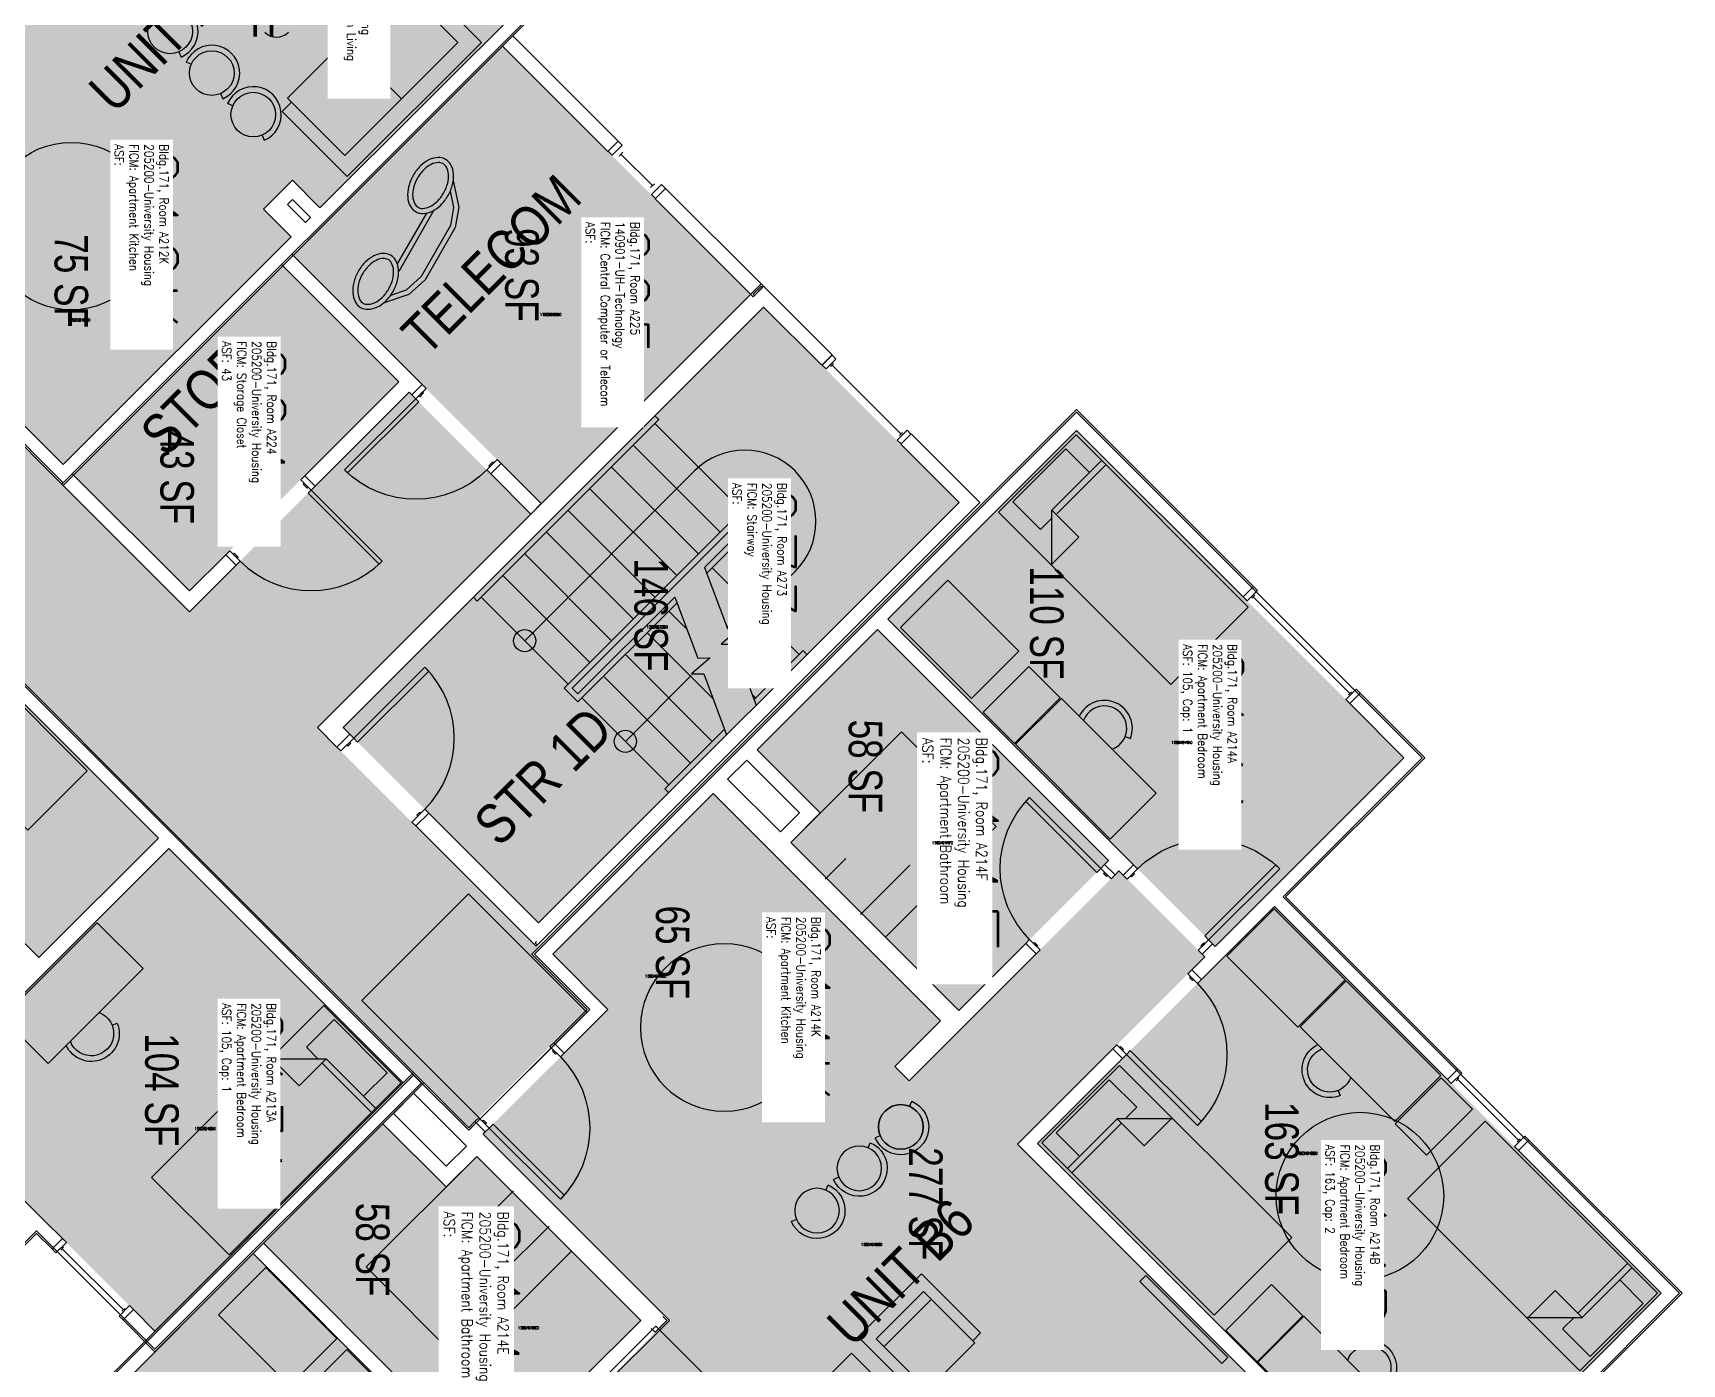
# Model space of a CAD drawing. Header units: inches. Extents: x -24 to 3257, y -489 to 2081.
# Drawn here: x 2666 to 3257, y 1226 to 1703 of the extents above; entities that cross this region are included whole.
import ezdxf
from ezdxf.enums import TextEntityAlignment as Align

# ---------------------------------------------------------------- set-up
doc = ezdxf.new("R2010")
doc.units = ezdxf.units.IN
doc.header["$LTSCALE"] = 48
doc.header["$MEASUREMENT"] = 0
for name, color, linetype in [('A-AREA-IDEN', 1, 'Continuous'), ('A-AREA-UNIT', 1, 'Continuous'), ('A-DOOR', 2, 'Continuous'), ('A-FLOR', 3, 'Continuous'), ('A-FLOR-ACCS', 2, 'Continuous'), ('A-FURN', 3, 'Continuous'), ('A-GLAZ', 1, 'Continuous'), ('A-IDEN-ICON', 4, 'Continuous'), ('A-IDEN-RNUM', 7, 'Continuous'), ('A-IDEN-SNUM', 4, 'Continuous'), ('A-IDEN-VNUM', 4, 'Continuous'), ('A-WALL', 5, 'Continuous'), ('AREA-TEXT', 3, 'Continuous'), ('Rooms-Category-Color', 7, 'Continuous'), ('Rooms-College-Color', 7, 'Continuous'), ('Rooms-Department-Color', 7, 'Continuous'), ('Rooms-Division-Color', 7, 'Continuous'), ('Rooms-Information', 7, 'Continuous')]:
    doc.layers.add(name, color=color, linetype=linetype)
doc.styles.add('AREA', font='arial.ttf', dxfattribs={"width": 0.75, "height": 12})
doc.styles.add('DIMS', font='ARIALN.TTF')
doc.styles.add('ROOMSNUMBER', font='txt.shx', dxfattribs={"height": 0.03})
doc.styles.add('ROOMVNUMBER', font='simplex.shx', dxfattribs={"width": 0.85})
doc.styles.get("Standard").update_dxf_attribs({"font": 'ARIALN.TTF'})
doc.dimstyles.new('NBA 2004', dxfattribs={"dimscale": 128, "dimtxt": 0.125, "dimasz": 0.09375, "dimexe": 0.125, "dimexo": 0.125, "dimgap": 0.0625, "dimtad": 1, "dimdec": 3, "dimzin": 3, "dimdsep": 46, "dimlunit": 4, "dimtxsty": 'DIMS', "dimblk": 'ARCHTICK', "dimcen": 0.09375, "dimdle": 0.125, "dimclrd": 256, "dimclre": 256, "dimclrt": 2, "dimadec": 0, "dimazin": 0, "dimtfac": 0.75, "dimtdec": 3, "dimtmove": 2, "dimatfit": 2, "dimfxl": 0.125, "dimfrac": 2, "dimtolj": 1, "dimtzin": 0, "dimlwd": -1, "dimlwe": -1, "dimarcsym": 0})

# ---------------------------------------------------------------- blocks, each defined once
blk = doc.blocks.new('_ArchTick')
at = {"color": 0, "linetype": 'ByBlock', "const_width": 0.15}
blk.add_lwpolyline([(-0.5, -0.5), (0.5, 0.5)], dxfattribs=at)
blk = doc.blocks.new('A$C4D89189E')
for p, q in [((0, 48), (0, 0)), ((0, 48), (23.25, 48)), ((23.25, 48), (23.25, 0)), ((29.75, 22.18), (30.53, 20.35)), ((0, 0), (23.25, 0.01))]:
    blk.add_line(p, q)
for radius, start, end in [(10, 293.20604, 109.52969), (8, 245.29988, 114.70012)]:
    blk.add_arc((26.59, 29.54), radius, start, end)
blk = doc.blocks.new('5ft_Diameter')
blk.add_circle((0, 0), 30)
blk = doc.blocks.new('Bar stool')
at = {"layer": 'A-FURN'}
for p, q in [((-7.43, -2.97), (-9.29, -3.71)), ((7.43, -2.97), (9.29, -3.71))]:
    blk.add_line(p, q, dxfattribs=at)
blk.add_circle((0, 0), 8, dxfattribs=at)
blk.add_arc((0, 0), 10, 338.20604, 201.79396, dxfattribs=at)
blk = doc.blocks.new('HCSideToilet')
at = {"layer": 'A-FLOR-ACCS'}
for p, q in [((4315.58, -1670.35), (4315.58, -1718.35)), ((4371.58, -1670.35), (4315.58, -1670.35)), ((4371.58, -1718.35), (4371.58, -1670.35)), ((4356.13, -1675.36), (4354.24, -1675.36)), ((4354.24, -1682.83), (4354.24, -1675.36)), ((4356.13, -1675.36), (4356.13, -1682.83)), ((4339.95, -1682.35), (4314.95, -1682.35)), ((4349.51, -1680.94), (4350.93, -1679.52)), ((4355.18, -1686.61), (4349.51, -1680.94)), ((4350.93, -1679.52), (4354.24, -1682.83)), ((4360.85, -1680.94), (4355.18, -1686.61)), ((4356.13, -1682.83), (4359.44, -1679.52)), ((4359.44, -1679.52), (4360.85, -1680.94)), ((4325.45, -1700.35), (4314.95, -1700.35)), ((4315.58, -1718.35), (4371.58, -1718.35))]:
    blk.add_line(p, q, dxfattribs=at)
blk = doc.blocks.new('BED_TWIN')
at = {"linetype": 'Continuous'}
for p, q in [((87.250002, 19.500025), (0, 19.500025)), ((0, 19.500025), (0, -19.740625)), ((12.96, 19.500025), (12.96, -5.659925)), ((15.12, -5.659925), (15.12, 19.500025)), ((87.250002, -19.740625), (87.250002, 19.504725)), ((12.96, 13.379975), (0.99222, 13.379975)), ((1, 13.376575), (1, -13.500025)), ((27.040597, -19.740625), (12.96, -5.659925)), ((12.96, -5.659925), (26.64, -5.659925)), ((26.64, -5.659925), (26.64, -19.340025)), ((15, -13.500025), (15, -7.717325)), ((1, -13.500025), (15, -13.500025)), ((0, -19.740625), (87.252733, -19.740625))]:
    blk.add_line(p, q, dxfattribs=at)
blk = doc.blocks.new('FURN_CHAIR_CHAIR 2_P')
at = {"linetype": 'ByBlock', "lineweight": -2}
blk.add_line((9, -12), (9, 12), dxfattribs=at)
blk.add_lwpolyline([(31, 12), (30, 12), (30, 16), (0, 16), (0, -16), (30, -16), (30, -12), (31, -12)], close=True, dxfattribs=at)
blk.add_lwpolyline([(30, -12), (5, -12), (5, 12), (30, 12)], dxfattribs=at)
blk = doc.blocks.new('file drawer')
at = {"layer": 'A-FURN'}
blk.add_lwpolyline([(3981.77, -1241.93), (3981.77, -1265.18), (3965.89, -1265.18), (3965.89, -1241.93)], close=True, dxfattribs=at)
blk = doc.blocks.new('wardrobe')
at = {"layer": 'A-FURN'}
blk.add_lwpolyline([(3915.13, -1087.22), (3915.13, -1111.22), (3879.13, -1111.22), (3879.13, -1087.22)], close=True, dxfattribs=at)
blk = doc.blocks.new('LUVSEAT')
at = {"layer": 'A-FURN'}
for p, q in [((0, 34), (-33, 34)), ((-33, 34), (-33, 28)), ((0, -34), (0, 34)), ((-6, 28), (-35, 28)), ((-35, 28), (-35, -29.21)), ((-6, -29.21), (-6, 28)), ((-35, -0.6), (-6, -0.6)), ((-35, -29.21), (-6, -29.21)), ((-33, -29.21), (-33, -34)), ((-33, -34), (0, -34))]:
    blk.add_line(p, q, dxfattribs=at)
blk = doc.blocks.new('30x48')
at = {"layer": 'A-FLOR-ACCS'}
blk.add_lwpolyline([(0, 30), (48, 30), (48, 0), (0, 0)], close=True, dxfattribs=at)
blk = doc.blocks.new('CPPHONE')
for p, q in [((0.0096, 0.0252), (-0.0196, -0.0252)), ((0.0169, 0.0279), (-0.0182, -0.0329))]:
    blk.add_line(p, q)
for points in [[(0.0288, 0.0786, 0.139889), (0.0216, 0.0804, 0.107118), (0.0122, 0.0781, 0.079812), (0.0039, 0.0722, 0.067459), (-0.0035, 0.0626, 0.067459), (-0.008, 0.0515, 0.079812), (-0.009, 0.0413, 0.107118), (-0.0064, 0.032, 0.139889), (-0.0012, 0.0267, 0.139889), (0.0061, 0.0248, 0.107118), (0.0155, 0.0272, 0.079812), (0.0238, 0.0331, 0.067459), (0.0312, 0.0426, 0.067459), (0.0357, 0.0538, 0.079812), (0.0367, 0.0639, 0.107118), (0.034, 0.0732, 0.139889)], [(0.0263, 0.0743, 0.139889), (0.0218, 0.0754, 0.107118), (0.0144, 0.0736, 0.079812), (0.0074, 0.0686, 0.067459), (0.0008, 0.0601, 0.067459), (-0.0032, 0.0502, 0.079812), (-0.004, 0.0417, 0.107118), (-0.0019, 0.0344, 0.139889), (0.0013, 0.031, 0.139889), (0.0059, 0.0298, 0.107118), (0.0133, 0.0317, 0.079812), (0.0203, 0.0367, 0.067459), (0.0268, 0.0451, 0.067459), (0.0309, 0.055, 0.079812), (0.0317, 0.0636, 0.107118), (0.0296, 0.0709, 0.139889)], [(-0.0262, -0.0167, 0.139889), (-0.0334, -0.0148, 0.107118), (-0.0428, -0.0172, 0.079812), (-0.0511, -0.0231, 0.067459), (-0.0585, -0.0326, 0.067459), (-0.063, -0.0438, 0.079812), (-0.064, -0.0539, 0.107118), (-0.0614, -0.0632, 0.139889), (-0.0562, -0.0686, 0.139889), (-0.0489, -0.0704, 0.107118), (-0.0395, -0.0681, 0.079812), (-0.0312, -0.0622, 0.067459), (-0.0238, -0.0526, 0.067459), (-0.0193, -0.0415, 0.079812), (-0.0183, -0.0313, 0.107118), (-0.021, -0.022, 0.139889)], [(-0.0287, -0.021, 0.139889), (-0.0332, -0.0198, 0.107118), (-0.0406, -0.0217, 0.079812), (-0.0476, -0.0267, 0.067459), (-0.0542, -0.0351, 0.067459), (-0.0582, -0.045, 0.079812), (-0.059, -0.0536, 0.107118), (-0.0569, -0.0609, 0.139889), (-0.0537, -0.0643, 0.139889), (-0.0491, -0.0654, 0.107118), (-0.0417, -0.0636, 0.079812), (-0.0347, -0.0586, 0.067459), (-0.0282, -0.0501, 0.067459), (-0.0241, -0.0402, 0.079812), (-0.0233, -0.0317, 0.107118), (-0.0254, -0.0244, 0.139889)]]:
    blk.add_lwpolyline(points, format="xyb", close=True)
for points in [[(0.0364, 0.0572), (0.0417, 0.0308), (0.0382, 0.0108), (0.0082, -0.0411), (-0.0083, -0.0558), (-0.0338, -0.0645)], [(0.0334, 0.047), (0.0366, 0.0307), (0.0334, 0.0126), (0.0043, -0.0379), (-0.0109, -0.0514), (-0.0265, -0.0567)]]:
    blk.add_lwpolyline(points)

msp = doc.modelspace()

# ---------------------------------------------------------------- hatches: boundary and pattern name
at = {"layer": 'Rooms-Category-Color', "true_color": 0x728ef3}
for points in [[(2768.8, 1640.26), (2709.3, 1699.76), (2634.97, 1625.42), (2591.75, 1668.64), (2598.08, 1674.97), (2594.36, 1678.69), (2588.03, 1672.36), (2573.04, 1687.35), (2607.96, 1722.26), (2622.95, 1707.27), (2618.4, 1702.73), (2622.12, 1699.02), (2631.79, 1708.68), (2609.37, 1731.1), (2599.56, 1721.29), (2579.23, 1741.62), (2589.04, 1751.43), (2464.57, 1875.9), (2454.76, 1866.09), (2434.43, 1886.42), (2475.44, 1927.43), (2669.89, 1732.98), (2755.45, 1818.54), (2851.27, 1722.73)], [(2617.29, 1607.74), (2709.3, 1699.76), (2758.9, 1650.16), (2748.56, 1639.82), (2758.46, 1629.92), (2676.79, 1548.25)], [(2796.99, 1577.94), (2722.04, 1502.99), (2680.5, 1544.53), (2755.45, 1619.49)], [(2972.19, 1492.9), (3089.49, 1375.61), (3157.1, 1443.23), (3039.81, 1560.52)], [(2630.91, 1494.42), (2710.92, 1414.42), (2668.14, 1371.64), (2644.1, 1395.68), (2632.61, 1384.19), (2576.64, 1440.15)], [(2968.48, 1489.19), (2925.36, 1446.07), (2947.99, 1423.44), (2937.46, 1412.91), (2997.65, 1352.72), (3051.3, 1406.37)], [(2991.04, 1348.94), (2933.5, 1291.4), (2852.09, 1372.8), (2909.63, 1430.34)], [(2714.63, 1410.7), (2798.6, 1326.73), (2709.68, 1237.82), (2625.71, 1321.78)], [(3049.55, 1102.51), (3135.27, 1188.23), (3018.69, 1304.81), (3085.79, 1371.91), (3055.03, 1402.67), (2979.8, 1327.44), (2974.67, 1332.57), (2933.5, 1291.4), (2871.89, 1353), (2827.23, 1308.35), (2893.52, 1242.05), (2835.12, 1182.76), (2865.88, 1152), (2932.96, 1219.09)], [(3110.7, 1389.93), (3249.29, 1251.34), (3164.44, 1166.49), (3025.85, 1305.08)], [(2748.57, 1269.28), (2831.39, 1186.46), (2864.18, 1219.25), (2862.77, 1220.67), (2883.71, 1241.61), (2824.93, 1300.39), (2814, 1289.45), (2791.37, 1312.08)], [(2677.24, 1197.95), (2794.53, 1080.66), (2862.15, 1148.28), (2744.86, 1265.57)]]:
    msp.add_hatch(color=171, dxfattribs=at).paths.add_polyline_path(points)
at = {"layer": 'Rooms-Category-Color', "true_color": 0xadadad}
for points in [[(2825.64, 1314.18), (2822.11, 1310.65), (2545.79, 1586.97), (2528.11, 1569.3), (2469.9, 1627.51), (2487.57, 1645.19), (2362.75, 1770.01), (2309.55, 1770.01), (2293.9, 1754.29), (2241.16, 1807.03), (2325.87, 1891.74), (2551.65, 1665.96), (2569.33, 1683.63), (2627.54, 1625.42), (2613.58, 1611.46), (2609.87, 1607.74), (2722.04, 1495.57), (2800.71, 1574.23), (2844.38, 1530.56), (2767.88, 1454.06), (2846.2, 1375.75), (2846.9, 1375.04), (2844.74, 1372.87), (2864.54, 1353.07), (2825.73, 1314.27)], [(2847.08, 1384.05), (2997.74, 1534.71), (2927.73, 1604.72), (2777.08, 1454.06)]]:
    msp.add_hatch(color=253, dxfattribs=at).paths.add_polyline_path(points)
at = {"layer": 'Rooms-Category-Color', "true_color": 0xe3c5e1}
msp.add_hatch(color=254, dxfattribs=at).paths.add_polyline_path([(2923.14, 1609.31), (2848.09, 1534.27), (2759.16, 1623.2), (2834.21, 1698.24)])
at = {"layer": 'Rooms-College-Color', "true_color": 0xadadad}
for points in [[(2768.8, 1640.26), (2709.3, 1699.76), (2634.97, 1625.42), (2591.75, 1668.64), (2598.08, 1674.97), (2594.36, 1678.69), (2588.03, 1672.36), (2573.04, 1687.35), (2607.96, 1722.26), (2622.95, 1707.27), (2618.4, 1702.73), (2622.12, 1699.02), (2631.79, 1708.68), (2609.37, 1731.1), (2599.56, 1721.29), (2579.23, 1741.62), (2589.04, 1751.43), (2464.57, 1875.9), (2454.76, 1866.09), (2434.43, 1886.42), (2475.44, 1927.43), (2669.89, 1732.98), (2755.45, 1818.54), (2851.27, 1722.73)], [(2825.64, 1314.18), (2822.11, 1310.65), (2545.79, 1586.97), (2528.11, 1569.3), (2469.9, 1627.51), (2487.57, 1645.19), (2362.75, 1770.01), (2309.55, 1770.01), (2293.9, 1754.29), (2241.16, 1807.03), (2325.87, 1891.74), (2551.65, 1665.96), (2569.33, 1683.63), (2627.54, 1625.42), (2613.58, 1611.46), (2609.87, 1607.74), (2722.04, 1495.57), (2800.71, 1574.23), (2844.38, 1530.56), (2767.88, 1454.06), (2846.2, 1375.75), (2846.9, 1375.04), (2844.74, 1372.87), (2864.54, 1353.07), (2825.73, 1314.27)], [(2617.29, 1607.74), (2709.3, 1699.76), (2758.9, 1650.16), (2748.56, 1639.82), (2758.46, 1629.92), (2676.79, 1548.25)], [(2923.14, 1609.31), (2848.09, 1534.27), (2759.16, 1623.2), (2834.21, 1698.24)], [(2796.99, 1577.94), (2722.04, 1502.99), (2680.5, 1544.53), (2755.45, 1619.49)], [(2847.08, 1384.05), (2997.74, 1534.71), (2927.73, 1604.72), (2777.08, 1454.06)], [(2972.19, 1492.9), (3089.49, 1375.61), (3157.1, 1443.23), (3039.81, 1560.52)], [(2630.91, 1494.42), (2710.92, 1414.42), (2668.14, 1371.64), (2644.1, 1395.68), (2632.61, 1384.19), (2576.64, 1440.15)], [(2968.48, 1489.19), (2925.36, 1446.07), (2947.99, 1423.44), (2937.46, 1412.91), (2997.65, 1352.72), (3051.3, 1406.37)], [(2991.04, 1348.94), (2933.5, 1291.4), (2852.09, 1372.8), (2909.63, 1430.34)], [(2714.63, 1410.7), (2798.6, 1326.73), (2709.68, 1237.82), (2625.71, 1321.78)], [(3049.55, 1102.51), (3135.27, 1188.23), (3018.69, 1304.81), (3085.79, 1371.91), (3055.03, 1402.67), (2979.8, 1327.44), (2974.67, 1332.57), (2933.5, 1291.4), (2871.89, 1353), (2827.23, 1308.35), (2893.52, 1242.05), (2835.12, 1182.76), (2865.88, 1152), (2932.96, 1219.09)], [(3110.7, 1389.93), (3249.29, 1251.34), (3164.44, 1166.49), (3025.85, 1305.08)], [(2748.57, 1269.28), (2831.39, 1186.46), (2864.18, 1219.25), (2862.77, 1220.67), (2883.71, 1241.61), (2824.93, 1300.39), (2814, 1289.45), (2791.37, 1312.08)], [(2677.24, 1197.95), (2794.53, 1080.66), (2862.15, 1148.28), (2744.86, 1265.57)]]:
    msp.add_hatch(color=253, dxfattribs=at).paths.add_polyline_path(points)
at = {"layer": 'Rooms-Department-Color', "true_color": 0x604aed}
for points in [[(2768.8, 1640.26), (2709.3, 1699.76), (2634.97, 1625.42), (2591.75, 1668.64), (2598.08, 1674.97), (2594.36, 1678.69), (2588.03, 1672.36), (2573.04, 1687.35), (2607.96, 1722.26), (2622.95, 1707.27), (2618.4, 1702.73), (2622.12, 1699.02), (2631.79, 1708.68), (2609.37, 1731.1), (2599.56, 1721.29), (2579.23, 1741.62), (2589.04, 1751.43), (2464.57, 1875.9), (2454.76, 1866.09), (2434.43, 1886.42), (2475.44, 1927.43), (2669.89, 1732.98), (2755.45, 1818.54), (2851.27, 1722.73)], [(2617.29, 1607.74), (2709.3, 1699.76), (2758.9, 1650.16), (2748.56, 1639.82), (2758.46, 1629.92), (2676.79, 1548.25)], [(2923.14, 1609.31), (2848.09, 1534.27), (2759.16, 1623.2), (2834.21, 1698.24)], [(2796.99, 1577.94), (2722.04, 1502.99), (2680.5, 1544.53), (2755.45, 1619.49)], [(2972.19, 1492.9), (3089.49, 1375.61), (3157.1, 1443.23), (3039.81, 1560.52)], [(2630.91, 1494.42), (2710.92, 1414.42), (2668.14, 1371.64), (2644.1, 1395.68), (2632.61, 1384.19), (2576.64, 1440.15)], [(2968.48, 1489.19), (2925.36, 1446.07), (2947.99, 1423.44), (2937.46, 1412.91), (2997.65, 1352.72), (3051.3, 1406.37)], [(2991.04, 1348.94), (2933.5, 1291.4), (2852.09, 1372.8), (2909.63, 1430.34)], [(2714.63, 1410.7), (2798.6, 1326.73), (2709.68, 1237.82), (2625.71, 1321.78)], [(3049.55, 1102.51), (3135.27, 1188.23), (3018.69, 1304.81), (3085.79, 1371.91), (3055.03, 1402.67), (2979.8, 1327.44), (2974.67, 1332.57), (2933.5, 1291.4), (2871.89, 1353), (2827.23, 1308.35), (2893.52, 1242.05), (2835.12, 1182.76), (2865.88, 1152), (2932.96, 1219.09)], [(3110.7, 1389.93), (3249.29, 1251.34), (3164.44, 1166.49), (3025.85, 1305.08)], [(2748.57, 1269.28), (2831.39, 1186.46), (2864.18, 1219.25), (2862.77, 1220.67), (2883.71, 1241.61), (2824.93, 1300.39), (2814, 1289.45), (2791.37, 1312.08)], [(2677.24, 1197.95), (2794.53, 1080.66), (2862.15, 1148.28), (2744.86, 1265.57)]]:
    msp.add_hatch(color=173, dxfattribs=at).paths.add_polyline_path(points)
at = {"layer": 'Rooms-Department-Color', "true_color": 0xacacac}
for points in [[(2825.64, 1314.18), (2822.11, 1310.65), (2545.79, 1586.97), (2528.11, 1569.3), (2469.9, 1627.51), (2487.57, 1645.19), (2362.75, 1770.01), (2309.55, 1770.01), (2293.9, 1754.29), (2241.16, 1807.03), (2325.87, 1891.74), (2551.65, 1665.96), (2569.33, 1683.63), (2627.54, 1625.42), (2613.58, 1611.46), (2609.87, 1607.74), (2722.04, 1495.57), (2800.71, 1574.23), (2844.38, 1530.56), (2767.88, 1454.06), (2846.2, 1375.75), (2846.9, 1375.04), (2844.74, 1372.87), (2864.54, 1353.07), (2825.73, 1314.27)], [(2847.08, 1384.05), (2997.74, 1534.71), (2927.73, 1604.72), (2777.08, 1454.06)]]:
    msp.add_hatch(color=253, dxfattribs=at).paths.add_polyline_path(points)
at = {"layer": 'Rooms-Division-Color', "true_color": 0x604aed}
for points in [[(2768.8, 1640.26), (2709.3, 1699.76), (2634.97, 1625.42), (2591.75, 1668.64), (2598.08, 1674.97), (2594.36, 1678.69), (2588.03, 1672.36), (2573.04, 1687.35), (2607.96, 1722.26), (2622.95, 1707.27), (2618.4, 1702.73), (2622.12, 1699.02), (2631.79, 1708.68), (2609.37, 1731.1), (2599.56, 1721.29), (2579.23, 1741.62), (2589.04, 1751.43), (2464.57, 1875.9), (2454.76, 1866.09), (2434.43, 1886.42), (2475.44, 1927.43), (2669.89, 1732.98), (2755.45, 1818.54), (2851.27, 1722.73)], [(2617.29, 1607.74), (2709.3, 1699.76), (2758.9, 1650.16), (2748.56, 1639.82), (2758.46, 1629.92), (2676.79, 1548.25)], [(2923.14, 1609.31), (2848.09, 1534.27), (2759.16, 1623.2), (2834.21, 1698.24)], [(2796.99, 1577.94), (2722.04, 1502.99), (2680.5, 1544.53), (2755.45, 1619.49)], [(2972.19, 1492.9), (3089.49, 1375.61), (3157.1, 1443.23), (3039.81, 1560.52)], [(2630.91, 1494.42), (2710.92, 1414.42), (2668.14, 1371.64), (2644.1, 1395.68), (2632.61, 1384.19), (2576.64, 1440.15)], [(2968.48, 1489.19), (2925.36, 1446.07), (2947.99, 1423.44), (2937.46, 1412.91), (2997.65, 1352.72), (3051.3, 1406.37)], [(2991.04, 1348.94), (2933.5, 1291.4), (2852.09, 1372.8), (2909.63, 1430.34)], [(2714.63, 1410.7), (2798.6, 1326.73), (2709.68, 1237.82), (2625.71, 1321.78)], [(3049.55, 1102.51), (3135.27, 1188.23), (3018.69, 1304.81), (3085.79, 1371.91), (3055.03, 1402.67), (2979.8, 1327.44), (2974.67, 1332.57), (2933.5, 1291.4), (2871.89, 1353), (2827.23, 1308.35), (2893.52, 1242.05), (2835.12, 1182.76), (2865.88, 1152), (2932.96, 1219.09)], [(3110.7, 1389.93), (3249.29, 1251.34), (3164.44, 1166.49), (3025.85, 1305.08)], [(2748.57, 1269.28), (2831.39, 1186.46), (2864.18, 1219.25), (2862.77, 1220.67), (2883.71, 1241.61), (2824.93, 1300.39), (2814, 1289.45), (2791.37, 1312.08)], [(2677.24, 1197.95), (2794.53, 1080.66), (2862.15, 1148.28), (2744.86, 1265.57)]]:
    msp.add_hatch(color=173, dxfattribs=at).paths.add_polyline_path(points)
at = {"layer": 'Rooms-Division-Color', "true_color": 0xadadad}
for points in [[(2825.64, 1314.18), (2822.11, 1310.65), (2545.79, 1586.97), (2528.11, 1569.3), (2469.9, 1627.51), (2487.57, 1645.19), (2362.75, 1770.01), (2309.55, 1770.01), (2293.9, 1754.29), (2241.16, 1807.03), (2325.87, 1891.74), (2551.65, 1665.96), (2569.33, 1683.63), (2627.54, 1625.42), (2613.58, 1611.46), (2609.87, 1607.74), (2722.04, 1495.57), (2800.71, 1574.23), (2844.38, 1530.56), (2767.88, 1454.06), (2846.2, 1375.75), (2846.9, 1375.04), (2844.74, 1372.87), (2864.54, 1353.07), (2825.73, 1314.27)], [(2847.08, 1384.05), (2997.74, 1534.71), (2927.73, 1604.72), (2777.08, 1454.06)]]:
    msp.add_hatch(color=253, dxfattribs=at).paths.add_polyline_path(points)

# ---------------------------------------------------------------- linework, layer by layer
at = {"layer": 'A-AREA-UNIT'}
for p, q in [((2676.79, 1541.71), (2857.81, 1722.73)), ((2610.75, 1607.74), (2676.79, 1541.71)), ((2805.14, 1326.73), (2545.79, 1586.09)), ((3039.81, 1567.06), (2845.62, 1372.87)), ((3163.64, 1443.23), (3039.81, 1567.06)), ((3113.79, 1393.38), (3163.64, 1443.23)), ((3255.83, 1251.34), (3113.79, 1393.38)), ((2845.62, 1372.87), (2865.42, 1353.07)), ((2865.42, 1353.07), (2822.11, 1309.76)), ((2802.31, 1329.56), (2670.7, 1197.95)), ((2822.11, 1309.76), (2802.31, 1329.56)), ((2709.68, 1231.28), (2805.14, 1326.73)), ((2566.84, 1173.29), (2667.25, 1273.7)), ((2667.25, 1273.7), (2709.68, 1231.28)), ((3164.44, 1159.95), (3255.83, 1251.34))]:
    msp.add_line(p, q, dxfattribs=at)
at = {"layer": 'A-DOOR'}
for p, q in [((2777.64, 1546.39), (2803.09, 1571.84)), ((2805.39, 1576.97), (2801.68, 1573.26)), ((2801.68, 1573.26), (2803.09, 1571.84)), ((2803.09, 1571.84), (2806.81, 1575.56)), ((2803.09, 1571.84), (2804.15, 1570.78)), ((2804.15, 1572.9), (2805.57, 1574.32)), ((2804.51, 1572.55), (2804.15, 1572.9)), ((2805.92, 1573.97), (2804.51, 1572.55)), ((2806.81, 1575.56), (2805.39, 1576.97)), ((2805.57, 1574.32), (2805.92, 1573.97)), ((2804.15, 1570.78), (2778.7, 1545.33)), ((2828.55, 1546.39), (2832.26, 1550.1)), ((2830.67, 1549.22), (2829.26, 1547.8)), ((2829.26, 1547.8), (2829.61, 1547.45)), ((2829.61, 1547.45), (2831.02, 1548.86)), ((2833.68, 1548.69), (2829.96, 1544.97)), ((2831.02, 1548.86), (2830.67, 1549.22)), ((2832.26, 1550.1), (2833.68, 1548.69)), ((2761.91, 1542.85), (2763.32, 1544.27)), ((2765.62, 1539.14), (2761.91, 1542.85)), ((2763.32, 1544.27), (2767.03, 1540.56)), ((2778.7, 1545.33), (2777.64, 1546.39)), ((2829.96, 1544.97), (2828.55, 1546.39)), ((2763.14, 1541.62), (2762.79, 1541.26)), ((2762.79, 1541.26), (2764.21, 1539.85)), ((2764.56, 1540.2), (2763.14, 1541.62)), ((2764.21, 1539.85), (2764.56, 1540.2)), ((2765.62, 1539.14), (2764.56, 1538.08)), ((2764.56, 1538.08), (2790.01, 1512.63)), ((2767.03, 1540.56), (2765.62, 1539.14)), ((2791.08, 1513.69), (2765.62, 1539.14)), ((2736.45, 1517.4), (2735.04, 1515.98)), ((2735.04, 1515.98), (2738.75, 1512.27)), ((2740.16, 1513.69), (2736.45, 1517.4)), ((2737.69, 1516.16), (2738.04, 1516.52)), ((2739.1, 1514.75), (2737.69, 1516.16)), ((2738.04, 1516.52), (2739.46, 1515.1)), ((2738.75, 1512.27), (2740.16, 1513.69)), ((2739.46, 1515.1), (2739.1, 1514.75)), ((2790.01, 1512.63), (2791.08, 1513.69))]:
    msp.add_line(p, q, dxfattribs=at)
for points in [[(2780.88, 1450.26), (2782.29, 1448.84), (2807.75, 1474.3), (2806.33, 1475.71)], [(2776.28, 1445.66), (2774.87, 1447.08), (2779.46, 1451.67), (2780.88, 1450.26)], [(2778.4, 1447.78), (2778.76, 1447.43), (2779.82, 1448.49), (2779.46, 1448.84)], [(2801.74, 1420.21), (2803.15, 1418.79), (2807.75, 1423.39), (2806.33, 1424.8)], [(2803.86, 1422.33), (2803.5, 1422.68), (2804.57, 1423.74), (2804.92, 1423.39)], [(3048.47, 1403.54), (3047.06, 1402.13), (3021.6, 1427.59), (3023.02, 1429)], [(3052.19, 1399.83), (3053.6, 1401.25), (3049.89, 1404.96), (3048.47, 1403.54)], [(3050.95, 1401.07), (3050.59, 1400.72), (3049.53, 1401.78), (3049.89, 1402.13)], [(3057.97, 1399.71), (3056.55, 1401.12), (3060.27, 1404.83), (3061.68, 1403.42)], [(3059.2, 1400.94), (3059.56, 1400.59), (3060.62, 1401.65), (3060.27, 1402.01)], [(3087.14, 1377.96), (3085.72, 1379.38), (3111.18, 1404.83), (3112.59, 1403.42)], [(3026.73, 1374.38), (3025.32, 1372.96), (3021.6, 1376.67), (3023.02, 1378.09)], [(3025.49, 1375.61), (3025.85, 1375.97), (3024.78, 1377.03), (3024.43, 1376.67)], [(3083.42, 1374.25), (3084.84, 1372.84), (3088.55, 1376.55), (3087.14, 1377.96)], [(3084.66, 1375.49), (3084.31, 1375.84), (3085.37, 1376.9), (3085.72, 1376.55)], [(3079.67, 1365.8), (3081.09, 1367.21), (3084.53, 1363.77), (3083.12, 1362.35)], [(3080.64, 1364.83), (3080.29, 1364.47), (3081.35, 1363.41), (3081.7, 1363.77)], [(2851.19, 1339.73), (2852.6, 1341.14), (2856.32, 1337.43), (2854.9, 1336.02)], [(2852.43, 1338.49), (2852.07, 1338.14), (2853.13, 1337.08), (2853.49, 1337.43)], [(3054.22, 1340.34), (3052.8, 1338.93), (3056.25, 1335.48), (3057.66, 1336.9)], [(3055.19, 1339.37), (3055.54, 1339.72), (3056.6, 1338.66), (3056.25, 1338.31)], [(3057.66, 1336.9), (3059.08, 1338.31), (3084.53, 1312.85), (3083.12, 1311.44)], [(2825.73, 1314.27), (2824.32, 1312.86), (2828.03, 1309.15), (2829.45, 1310.56)], [(2826.97, 1313.03), (2827.33, 1313.39), (2828.39, 1312.33), (2828.03, 1311.97)], [(2829.45, 1310.56), (2830.86, 1311.97), (2856.32, 1286.52), (2854.9, 1285.1)]]:
    msp.add_lwpolyline(points, close=True, dxfattribs=at)
at = {"layer": 'A-DOOR', "extrusion": (0, 0, -1)}
for centre, start, end in [((-2803.09, 1571.84), 225, 315), ((-3048.47, 1403.54), 315, 45), ((-3087.14, 1377.96), 45, 135), ((-3057.66, 1336.9), 135, 225), ((-2829.45, 1310.56), 135, 225)]:
    msp.add_arc(centre, 36, start, end, dxfattribs=at)
at = {"layer": 'A-DOOR'}
for centre, start, end in [((2765.62, 1539.14), 225, 315), ((2780.88, 1450.26), 315, 45)]:
    msp.add_arc(centre, 36, start, end, dxfattribs=at)
at = {"layer": 'A-FLOR'}
for p, q in [((2890.21, 1564.37, 0), (2888.8, 1565.78, 0)), ((2825.16, 1499.31, 0), (2890.21, 1564.37, 0)), ((2919.91, 1531.84, 0), (2888.8, 1562.95, 0)), ((2912.13, 1524.06, 0), (2881.02, 1555.17, 0)), ((2842.13, 1485.17, 0), (2902.94, 1545.98, 0)), ((2904.36, 1516.28, 0), (2873.24, 1547.4, 0)), ((2896.58, 1508.51, 0), (2865.47, 1539.62, 0)), ((2856.27, 1468.2, 0), (2921.33, 1533.25, 0)), ((2888.8, 1500.73, 0), (2857.69, 1531.84, 0)), ((2859.1, 1468.2, 0), (2921.33, 1530.43, 0)), ((2921.33, 1533.25, 0), (2926.28, 1528.3, 0)), ((2921.33, 1530.43, 0), (2923.45, 1528.3, 0)), ((2906.57, 1511.43, 0), (2923.45, 1528.3, 0)), ((2907.34, 1509.37, 0), (2926.28, 1528.3, 0)), ((2881.02, 1492.95, 0), (2849.91, 1524.06, 0)), ((2873.24, 1485.17, 0), (2842.13, 1516.28, 0)), ((2865.47, 1477.39, 0), (2834.35, 1508.51, 0)), ((2909.31, 1511.33, 0), (2940.42, 1480.22, 0)), ((2909.31, 1511.33, 0), (2940.42, 1480.22, 0)), ((2825.16, 1499.31, 0), (2823.75, 1500.73, 0)), ((2857.69, 1469.61, 0), (2826.57, 1500.73, 0)), ((2895.96, 1500.82, 0), (2861.22, 1466.08, 0)), ((2896.73, 1498.76, 0), (2861.22, 1463.25, 0)), ((2893.75, 1495.78, 0), (2900.29, 1489.24, 0)), ((2914.29, 1490.79, 0), (2915.54, 1489.54, 0)), ((2885.97, 1488, 0), (2909.6, 1464.37, 0)), ((2917.18, 1487.91, 0), (2932.64, 1472.44, 0)), ((2878.19, 1480.22, 0), (2909.31, 1449.11, 0)), ((2924.28, 1464.08, 0), (2941.83, 1481.64, 0)), ((2943.25, 1480.22, 0), (2941.83, 1481.64, 0)), ((2870.41, 1472.44, 0), (2901.53, 1441.33, 0)), ((2856.27, 1468.2, 0), (2861.22, 1463.25, 0)), ((2859.1, 1468.2, 0), (2861.22, 1466.08, 0)), ((2923.58, 1465.94, 0), (2924.86, 1464.67, 0)), ((2862.64, 1464.67, 0), (2893.75, 1433.55, 0)), ((2892.34, 1432.14, 0), (2913.67, 1453.48, 0)), ((2892.34, 1432.14, 0), (2893.75, 1430.72, 0))]:
    msp.add_line(p, q, dxfattribs=at)
at = {"layer": 'A-FLOR', "elevation": 0}
for points in [[(2906.57, 1511.43), (2914.74, 1489.53), (2919.13, 1489.58), (2912.47, 1483.87), (2916.86, 1483.92), (2925.05, 1462.02)], [(2895.96, 1500.82), (2904.14, 1478.93), (2908.52, 1478.98), (2901.87, 1473.26), (2906.25, 1473.31), (2914.44, 1451.42)]]:
    msp.add_lwpolyline(points, dxfattribs=at)
at = {"layer": 'A-FLOR'}
for centre in [(2842.13, 1485.17, 0), (2878.19, 1449.11, 0)]:
    msp.add_circle(centre, 4, dxfattribs=at)
msp.add_arc((2920.97, 1527.95, 0), 25.5, 315, 135, dxfattribs=at)
at = {"layer": 'A-FLOR-ACCS'}
for points in [[(2864.39, 1352.04), (2821.96, 1394.47), (2783.78, 1356.29), (2826.21, 1313.86)], [(2889.06, 1239.54), (2914.52, 1214.08), (2893.31, 1192.87), (2867.85, 1218.33)]]:
    msp.add_lwpolyline(points, close=True, dxfattribs=at)
at = {"layer": 'A-FURN'}
for points in [[(3094.04, 1228.29), (3091.89, 1226.14), (3062.47, 1255.56), (3064.63, 1257.71)], [(2959.21, 1195.99), (2976.18, 1212.96), (2959.21, 1229.93), (2942.24, 1212.96)]]:
    msp.add_lwpolyline(points, close=True, dxfattribs=at)
for centre in [(2744.91, 1673.67), (2976.87, 1310.97)]:
    msp.add_circle(centre, 8, dxfattribs=at)
msp.add_arc((2753.27, 1707.4), 6, 225, 315, dxfattribs=at)
at = {"layer": 'A-GLAZ'}
for p, q in [((2875.57, 1664.13), (2872.04, 1660.59)), ((2872.04, 1660.59), (2873.45, 1659.18)), ((2873.45, 1659.18), (2876.99, 1662.71)), ((2875.93, 1661.65), (2874.51, 1660.24)), ((2876.99, 1662.71), (2875.57, 1664.13)), ((2875.93, 1658.82), (2877.34, 1660.24)), ((2887.95, 1648.22), (2876.63, 1659.53)), ((2887.24, 1647.51), (2888.65, 1648.92)), ((2887.59, 1645.03), (2891.13, 1648.57)), ((2891.13, 1648.57), (2892.54, 1647.15)), ((2889.01, 1643.62), (2887.59, 1645.03)), ((2888.65, 1646.09), (2890.07, 1647.51)), ((2892.54, 1647.15), (2889.01, 1643.62)), ((2951.69, 1583.41), (2952.75, 1584.48)), ((2976.97, 1559.2), (2952.22, 1583.94)), ((2976.44, 1558.67), (2977.5, 1559.73)), ((3103.65, 1501.45), (3102.59, 1500.39)), ((3103.12, 1500.92), (3137.77, 1466.28)), ((3138.3, 1466.81), (3137.24, 1465.74)), ((3176.81, 1328.59), (3175.75, 1327.53)), ((3176.28, 1328.06), (3198.2, 1306.14)), ((3198.73, 1306.67), (3197.67, 1305.61)), ((2676.97, 1267.87), (2675.91, 1266.81)), ((2676.44, 1267.34), (2698.36, 1245.42)), ((2698.89, 1245.95), (2697.83, 1244.89))]:
    msp.add_line(p, q, dxfattribs=at)
for points in [[(2953.63, 1586.07), (2952.22, 1587.48), (2948.68, 1583.94), (2950.1, 1582.53)], [(2979.09, 1560.61), (2980.5, 1559.2), (2976.97, 1555.66), (2975.55, 1557.07)], [(3100.91, 1499.42), (3099.5, 1500.84), (3103.21, 1504.55), (3104.62, 1503.13)], [(3136.27, 1464.07), (3137.68, 1462.65), (3141.39, 1466.36), (3139.98, 1467.78)], [(3174.07, 1326.56), (3172.66, 1327.97), (3176.37, 1331.68), (3177.79, 1330.27)], [(3196.7, 1303.93), (3198.11, 1302.52), (3201.83, 1306.23), (3200.41, 1307.64)], [(2674.23, 1265.84), (2672.82, 1267.25), (2676.53, 1270.97), (2677.94, 1269.55)], [(2696.86, 1243.21), (2698.27, 1241.8), (2701.99, 1245.51), (2700.57, 1246.92)]]:
    msp.add_lwpolyline(points, close=True, dxfattribs=at)
at = {"layer": 'A-WALL'}
for p, q in [((2676.79, 1540.82), (2858.69, 1722.73)), ((2851.27, 1722.73), (2768.8, 1640.26)), ((2837.92, 1701.95), (2834.21, 1698.24)), ((2875.66, 1664.21), (2837.92, 1701.95)), ((2834.21, 1698.24), (2871.95, 1660.5)), ((2871.95, 1660.5), (2875.66, 1664.21)), ((2758.9, 1650.16), (2748.56, 1639.82)), ((2768.8, 1640.26), (2758.9, 1650.16)), ((2757.13, 1641.5), (2758.9, 1643.26)), ((2758.9, 1643.26), (2765.35, 1636.81)), ((2892.63, 1647.24), (2888.92, 1643.53)), ((2888.92, 1643.53), (2924.02, 1608.43)), ((2927.73, 1612.14), (2892.63, 1647.24)), ((2748.56, 1639.82), (2758.46, 1629.92)), ((2763.59, 1635.04), (2757.13, 1641.5)), ((2765.35, 1636.81), (2763.59, 1635.04)), ((2758.46, 1629.92), (2676.79, 1548.25)), ((2758.72, 1623.64), (2755.01, 1619.93)), ((2755.01, 1619.93), (2796.99, 1577.94)), ((2805.39, 1576.97), (2758.72, 1623.64)), ((2926.85, 1613.02), (2767.88, 1454.06)), ((2952.31, 1587.57), (2926.85, 1613.02)), ((2609.87, 1607.74), (2676.79, 1540.82)), ((2676.79, 1548.25), (2617.29, 1607.74)), ((2924.02, 1608.43), (2927.73, 1612.14)), ((2924.02, 1609.31), (2926.85, 1612.14)), ((2924.46, 1608.87), (2924.02, 1609.31)), ((2927.29, 1611.7), (2924.46, 1608.87)), ((2926.85, 1612.14), (2927.29, 1611.7)), ((2777.08, 1454.06), (2927.73, 1604.72)), ((2927.73, 1604.72), (2948.59, 1583.86)), ((2715.07, 1417.69), (2545.79, 1586.97)), ((2948.59, 1583.86), (2952.31, 1587.57)), ((2796.99, 1577.94), (2763.32, 1544.27)), ((2767.03, 1540.56), (2800.71, 1574.23)), ((2800.71, 1574.23), (2801.68, 1573.26)), ((2801.68, 1573.26), (2805.39, 1576.97)), ((3039.81, 1567.95), (2844.74, 1372.87)), ((3103.21, 1504.55), (3039.81, 1567.95)), ((2972.19, 1492.9), (3039.81, 1560.52)), ((3039.81, 1560.52), (3099.5, 1500.84)), ((2980.59, 1559.28), (2976.88, 1555.57)), ((2976.88, 1555.57), (2997.74, 1534.71)), ((3005.16, 1534.71), (2980.59, 1559.28)), ((2833.68, 1548.69), (2829.96, 1544.97)), ((2848.09, 1534.27), (2833.68, 1548.69)), ((2680.06, 1544.98), (2676.35, 1541.26)), ((2722.04, 1502.99), (2680.06, 1544.98)), ((2763.32, 1544.27), (2767.03, 1540.56)), ((2829.96, 1544.97), (2844.38, 1530.56)), ((2676.35, 1541.26), (2722.04, 1495.57)), ((2844.38, 1530.56), (2848.09, 1534.27)), ((3005.16, 1534.71), (2846.2, 1375.75)), ((2997.74, 1534.71), (2847.08, 1384.05)), ((2735.04, 1515.98), (2722.04, 1502.99)), ((2722.04, 1495.57), (2738.75, 1512.27)), ((2738.75, 1512.27), (2735.04, 1515.98)), ((3099.5, 1500.84), (3103.21, 1504.55)), ((2630.91, 1494.42), (2710.92, 1414.42)), ((2925.36, 1446.07), (2968.48, 1489.19)), ((2968.48, 1489.19), (3051.3, 1406.37)), ((3060.27, 1404.83), (2972.19, 1492.9)), ((3141.39, 1466.36), (3137.68, 1462.65)), ((3164.53, 1443.23), (3141.39, 1466.36)), ((3137.68, 1462.65), (3157.1, 1443.23)), ((2767.88, 1454.06), (2774.87, 1447.08)), ((2779.46, 1451.67), (2777.08, 1454.06)), ((2774.87, 1447.08), (2779.46, 1451.67)), ((2914.83, 1435.54), (2921.65, 1442.36)), ((2921.65, 1442.36), (2940.56, 1423.44)), ((2947.99, 1423.44), (2925.36, 1446.07)), ((3157.1, 1443.23), (3110.52, 1396.65)), ((3114.68, 1393.38), (3164.53, 1443.23)), ((2933.74, 1416.63), (2914.83, 1435.54)), ((2852.16, 1372.87), (2909.7, 1430.41)), ((2909.7, 1430.41), (2991.11, 1349.01)), ((2807.75, 1423.39), (2803.15, 1418.79)), ((2803.15, 1418.79), (2846.2, 1375.75)), ((2847.08, 1384.05), (2807.75, 1423.39)), ((2940.56, 1423.44), (2933.74, 1416.63)), ((2937.46, 1412.91), (2947.99, 1423.44)), ((2710.92, 1414.42), (2668.14, 1371.64)), ((2806.02, 1326.73), (2715.07, 1417.69)), ((2997.65, 1352.72), (2937.46, 1412.91)), ((2657.35, 1353.43), (2714.63, 1410.7)), ((2714.63, 1410.7), (2798.6, 1326.73)), ((3051.3, 1406.37), (3049.89, 1404.96)), ((3049.89, 1404.96), (3053.6, 1401.25)), ((3053.6, 1401.25), (3055.01, 1402.66)), ((3055.01, 1402.66), (3056.55, 1401.12)), ((3056.55, 1401.12), (3060.27, 1404.83)), ((2668.14, 1371.64), (2644.1, 1395.68)), ((3110.52, 1396.65), (3089.49, 1375.61)), ((3084.53, 1363.77), (3110.7, 1389.93)), ((3110.7, 1389.93), (3172.66, 1327.97)), ((3176.37, 1331.68), (3114.68, 1393.38)), ((2846.37, 1377.34), (2845.93, 1376.9)), ((2845.93, 1376.9), (2846.64, 1376.19)), ((3021.6, 1376.67), (2997.65, 1352.72)), ((3025.32, 1372.96), (3021.6, 1376.67)), ((3088.55, 1376.55), (3084.84, 1372.84)), ((3089.49, 1375.61), (3088.55, 1376.55)), ((2844.74, 1372.87), (2864.54, 1353.07)), ((2871.96, 1353.07), (2852.16, 1372.87)), ((2999.42, 1347.06), (3025.32, 1372.96)), ((3085.77, 1371.9), (3081.09, 1367.21)), ((3084.84, 1372.84), (3085.77, 1371.9)), ((3081.09, 1367.21), (3084.53, 1363.77)), ((2864.54, 1353.07), (2852.6, 1341.14)), ((2856.32, 1337.43), (2871.96, 1353.07)), ((2991.11, 1349.01), (2974.67, 1332.57)), ((2979.8, 1327.44), (2999.42, 1347.06)), ((2852.6, 1341.14), (2856.32, 1337.43)), ((3052.8, 1338.93), (3018.69, 1304.81)), ((3025.85, 1305.08), (3056.25, 1335.48)), ((3056.25, 1335.48), (3052.8, 1338.93)), ((2802.31, 1330.45), (2669.82, 1197.95)), ((2822.11, 1310.65), (2802.31, 1330.45)), ((2974.67, 1332.57), (2979.8, 1327.44)), ((3172.66, 1327.97), (3176.37, 1331.68)), ((2709.68, 1230.39), (2806.02, 1326.73)), ((2798.6, 1326.73), (2709.68, 1237.82)), ((2670.52, 1276.97), (2625.71, 1321.78)), ((2795.08, 1315.79), (2802.31, 1323.02)), ((2802.31, 1323.02), (2821.23, 1304.11)), ((2748.57, 1269.28), (2791.37, 1312.08)), ((2791.37, 1312.08), (2814, 1289.45)), ((2814, 1296.88), (2795.08, 1315.79)), ((2824.32, 1312.86), (2822.11, 1310.65)), ((2828.03, 1309.15), (2824.32, 1312.86)), ((2827.23, 1308.35), (2828.03, 1309.15)), ((2893.97, 1241.61), (2827.23, 1308.35)), ((3201.83, 1306.23), (3198.11, 1302.52)), ((3256.72, 1251.34), (3201.83, 1306.23)), ((2821.23, 1304.11), (2814, 1296.88)), ((2814, 1289.45), (2824.93, 1300.39)), ((2824.93, 1300.39), (2883.71, 1241.61)), ((3018.69, 1304.81), (3135.27, 1188.23)), ((3164.44, 1166.49), (3025.85, 1305.08)), ((3198.11, 1302.52), (3249.29, 1251.34)), ((2676.53, 1270.97), (2670.52, 1276.97)), ((2566.84, 1172.41), (2667.25, 1272.82)), ((2667.25, 1272.82), (2672.82, 1267.25)), ((2672.82, 1267.25), (2676.53, 1270.97)), ((2677.24, 1197.95), (2744.86, 1265.57)), ((2744.86, 1265.57), (2832.83, 1177.6)), ((2831.39, 1186.46), (2748.57, 1269.28)), ((3249.29, 1251.34), (3218.62, 1220.67)), ((3222.33, 1216.96), (3256.72, 1251.34)), ((2701.99, 1245.51), (2698.27, 1241.8)), ((2698.27, 1241.8), (2709.68, 1230.39)), ((2709.68, 1237.82), (2701.99, 1245.51)), ((2883.71, 1241.61), (2862.77, 1220.67)), ((2869.57, 1217.22), (2893.97, 1241.61)), ((2893.08, 1241.61), (2888.84, 1237.37)), ((2891.67, 1243.03), (2893.08, 1241.61)), ((2888.84, 1237.37), (2887.43, 1238.79))]:
    msp.add_line(p, q, dxfattribs=at)

# ---------------------------------------------------------------- block references
at = {"layer": 'A-FLOR-ACCS'}
for name, p, rotation in [('5ft_Diameter', (2679.7, 1633.72), 183.7986736448545), ('30x48', (2630.24, 1451.26), 315.0000000000092), ('5ft_Diameter', (3141.34, 1286.19), 93.79867364485455), ('HCSideToilet', (7091.57, 3136.91), 225)]:
    msp.add_blockref(name, p, dxfattribs=dict(at, rotation=rotation))
at = {"layer": 'A-FLOR-ACCS', "xscale": -1}
for name, p, rotation in [('HCSideToilet', (1100.94, -2853.72), 225), ('5ft_Diameter', (2913.62, 1346.59), 356.2013263551975)]:
    msp.add_blockref(name, p, dxfattribs=dict(at, rotation=rotation))
at = {"layer": 'A-FURN'}
for name, p, rotation in [('LUVSEAT', (2802.61, 1675.48), 315.0000000000184), ('Bar stool', (2715.12, 1703.47), 315.0000000000184), ('Bar stool', (2730.05, 1688.53), 315.0000000000184), ('Bar stool', (2744.91, 1673.67), 315.0000000000184), ('BED_TWIN', (3025.85, 1545.14), 315), ('wardrobe', (4976.38, -2047.26), 135), ('file drawer', (1096.64, 5158.46), 315), ('A$C4D89189E', (3051.89, 1414.1), 45), ('wardrobe', (1136.47, 4900.85), 315), ('BED_TWIN', (2784.13, 1340.56), 225.0000000000184), ('file drawer', (1244.3, 5011.05), 315), ('wardrobe', (4732.09, -2293.6), 135), ('file drawer', (1183.58, 4936.97), 315), ('file drawer', (852.23, 4913.72), 315)]:
    msp.add_blockref(name, p, dxfattribs=dict(at, rotation=rotation))
at = {"layer": 'A-FURN', "xscale": -1}
for name, p, rotation in [('A$C4D89189E', (2688.97, 1384.12), 135.0000000000092), ('A$C4D89189E', (3170.29, 1329.37), 45), ('BED_TWIN', (3041.23, 1319.05), 134.9999999999999), ('Bar stool', (2976.87, 1310.97), 225), ('BED_TWIN', (3234.09, 1237.55), 315), ('Bar stool', (2962, 1296.11), 225), ('Bar stool', (2946.87, 1280.97), 225), ('A$C4D89189E', (3104.76, 1226.72), 225)]:
    msp.add_blockref(name, p, dxfattribs=dict(at, rotation=rotation))
at = {"layer": 'A-FURN', "linetype": 'Continuous', "lineweight": 25, "rotation": 315}
msp.add_blockref('FURN_CHAIR_CHAIR 2_P', (2972.94, 1247.04), dxfattribs=at)
at = {"layer": 'A-IDEN-ICON', "xscale": 360.0000000025632, "yscale": 360.0000000025632, "zscale": 360.0000000025632, "rotation": 0.1959893751911952}
msp.add_blockref('CPPHONE', (2803.51, 1629.31), dxfattribs=at)

# ---------------------------------------------------------------- texts
at = {"layer": 'A-AREA-IDEN'}
for s, p in [('UNIT B2', (2717.5, 1695.97)), ('TELECOM', (2835.23, 1614.82)), ('STOR.', (2731.39, 1568.45)), ('STR 1D', (2853.77, 1431.58)), ('UNIT B6', (2981.9, 1253.81))]:
    msp.add_text(s, height=14.4, rotation=45, dxfattribs=at).set_placement(p, align=Align.CENTER)
at = {"layer": 'A-IDEN-RNUM', "style": 'ROOMSNUMBER', "width": 0.85}
for s, p in [('0225-00', (2851.47, 1601.51)), ('0212-K0', (2682.66, 1599.57)), ('0224-00', (2738.67, 1557.39)), ('0273-00', (2889.64, 1489.59)), ('0214-A0', (3077.55, 1448.22)), ('0214-F0', (2991.8, 1412.27)), ('0214-K0', (2889.06, 1364.48)), ('0213-A0', (2727.64, 1309.83)), ('0214-B0', (3122.32, 1300.99)), ('0214-00', (2966.41, 1268.33)), ('0214-E0', (2843.5, 1238.48))]:
    msp.add_text(s, height=1, dxfattribs=at).set_placement(p, align=Align.CENTER)
at = {"layer": 'A-IDEN-SNUM', "style": 'ROOMSNUMBER', "width": 0.85}
for s, p in [('1710A22500', (2851.47, 1601.51)), ('1710A212K0', (2682.66, 1599.57)), ('1710A22400', (2738.67, 1557.39)), ('1710A27300', (2889.64, 1489.59)), ('1710A214A0', (3077.55, 1448.22)), ('1710A214F0', (2991.8, 1412.27)), ('1710A214K0', (2889.06, 1364.48)), ('1710A213A0', (2727.64, 1309.83)), ('1710A214B0', (3122.32, 1300.99)), ('1710A21400', (2966.41, 1268.33)), ('1710A214E0', (2843.5, 1238.48))]:
    msp.add_text(s, height=1, dxfattribs=at).set_placement(p, align=Align.CENTER)
at = {"layer": 'A-IDEN-VNUM', "style": 'ROOMVNUMBER', "width": 0.85}
for s, p in [('212K', (2695.25, 1663.03)), ('225', (2864, 1635.22)), ('224', (2733.76, 1592.44)), ('273', (2916.62, 1541.69)), ('214A', (3076.92, 1483.96)), ('214K', (2928.79, 1386.2)), ('213A', (2732.65, 1355.32)), ('214B', (3127.96, 1304.69))]:
    msp.add_text(s, height=22.5, rotation=270, dxfattribs=at).set_placement(p)
for s, p in [('214F', (2998.11, 1412.72)), ('214E', (2826.69, 1242.91))]:
    msp.add_text(s, height=27, rotation=270, dxfattribs=at).set_placement(p, align=Align.MIDDLE_CENTER)
at = {"layer": 'AREA-TEXT', "style": 'AREA', "width": 0.75}
for s, p in [('249 SF', (2746.05, 1721.21)), ('93 SF', (2841.15, 1616.25)), ('75 SF', (2679.72, 1613.99)), ('43 SF', (2717.63, 1543.71)), ('146 SF', (2887.41, 1494.39)), ('110 SF', (3029.18, 1491.57)), ('58 SF', (2964.22, 1440.13)), ('65 SF', (2895.15, 1373.51)), ('104 SF', (2712.16, 1324.26)), ('163 SF', (3113.39, 1299.58)), ('277 SF', (2985.83, 1283.39)), ('58 SF', (2787.69, 1267.01))]:
    msp.add_text(s, height=12, rotation=270, dxfattribs=at).set_placement(p, align=Align.MIDDLE_CENTER)

# ---------------------------------------------------------------- leaders
at = {"layer": 'A-FLOR'}
for points in [[(2920.41, 1491.33, 0), (2939, 1509.92, 0)], [(2901.75, 1472.66, 0), (2878.19, 1449.11, 0)]]:
    msp.add_leader(points, dimstyle='NBA 2004', override={"dimscale": 96, "dimasz": 0.09375, "dimgap": 0.0625, "dimtad": 0}, dxfattribs=at)

# ---------------------------------------------------------------- next in the draw order: texts
at = {"layer": 'Rooms-Information', "attachment_point": 7, "rotation": 270, "style": 'ROOMVNUMBER', "bg_fill": 3, "box_fill_scale": 1.5, "bg_fill_color": 256, "bg_fill_true_color": 13158600, "bg_fill_transparency": 0}
for s, insert, char_height, width in [('Bldg.171, Room A212^M^J205200-University Housing^M^JFICM: Apartment Common Living^M^JASF: 420', (2773.12, 1752.98), 3.2143, 72), ('Bldg.171, Room A212K^M^J205200-University Housing^M^JFICM: Apartment Kitchen^M^JASF: ', (2695.25, 1663.03), 3.2143, 72), ('Bldg.171, Room A225^M^J140901-UH-Technology^M^JFICM: Central Computer or Telecom^M^JASF: ', (2864, 1635.22), 3.2143, 72), ('Bldg.171, Room A224^M^J205200-University Housing^M^JFICM: Storage Closet^M^JASF: 43', (2733.76, 1592.44), 3.2143, 72), ('Bldg.171, Room A273^M^J205200-University Housing^M^JFICM: Stairway^M^JASF: ', (2916.62, 1541.69), 3.2143, 72), ('Bldg.171, Room A214A^M^J205200-University Housing^M^JFICM: Apartment Bedroom^M^JASF: 105, Cap: 1', (3076.92, 1483.96), 3.2143, 72), ('Bldg.171, Room A214F^M^J205200-University Housing^M^JFICM: Apartment Bathroom^M^JASF: ', (2984.61, 1450.42), 3.8571, 86.4), ('Bldg.171, Room A214K^M^J205200-University Housing^M^JFICM: Apartment Kitchen^M^JASF: ', (2928.79, 1386.2), 3.2143, 72), ('Bldg.171, Room A213A^M^J205200-University Housing^M^JFICM: Apartment Bedroom^M^JASF: 105, Cap: 1', (2732.65, 1355.32), 3.2143, 72), ('Bldg.171, Room A214B^M^J205200-University Housing^M^JFICM: Apartment Bedroom^M^JASF: 163, Cap: 2', (3127.96, 1304.69), 3.2143, 72), ('Bldg.171, Room A214E^M^J205200-University Housing^M^JFICM: Apartment Bathroom^M^JASF: ', (2813.19, 1280.62), 3.8571, 86.4)]:
    msp.add_mtext(s, dxfattribs=dict(at, insert=insert, char_height=char_height, width=width))

doc.saveas('drawing.dxf')
